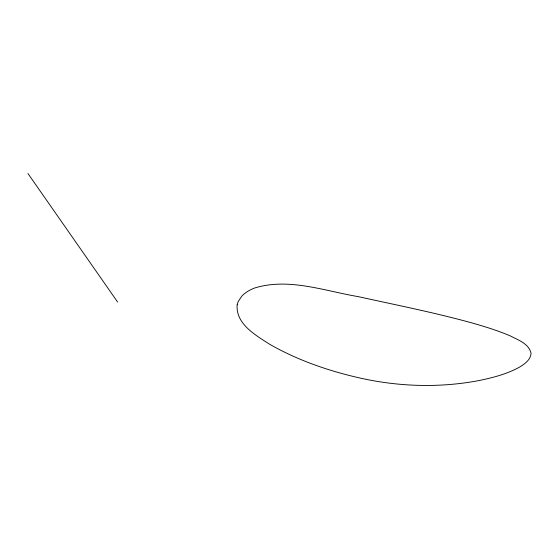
<?xml version="1.0" encoding="UTF-8"?>
<svg xmlns="http://www.w3.org/2000/svg" width="559" height="559" viewBox="0 0 559 559"><rect width="100%" height="100%" fill="white"/><g stroke="black" fill="none" stroke-linecap="round" stroke-linejoin="round"><path stroke-width="0.84" d="M27.95 173.514L117.649 302.084M237.163 304.802C235.535 324.003 255.847 335.309 269.683 344.281C298.08 360.499 329.37 371.197 361.205 378.303C399.958 386.814 440.422 387.981 479.44 380.462C493.311 377.57 507.272 373.95 519.744 367.018C524.74 363.853 530.708 359.821 531.05 353.316C529.066 343.743 518.27 340.103 510.591 336.043C498.328 330.76 485.547 326.812 472.725 323.144C434.923 312.663 396.408 305.046 358.116 296.605C324.339 290.932 288.758 277.509 254.645 288.004A39.032 22.535 0 0 0 241.761 296.193L238.12 301.72L237.163 304.802"/></g></svg>
